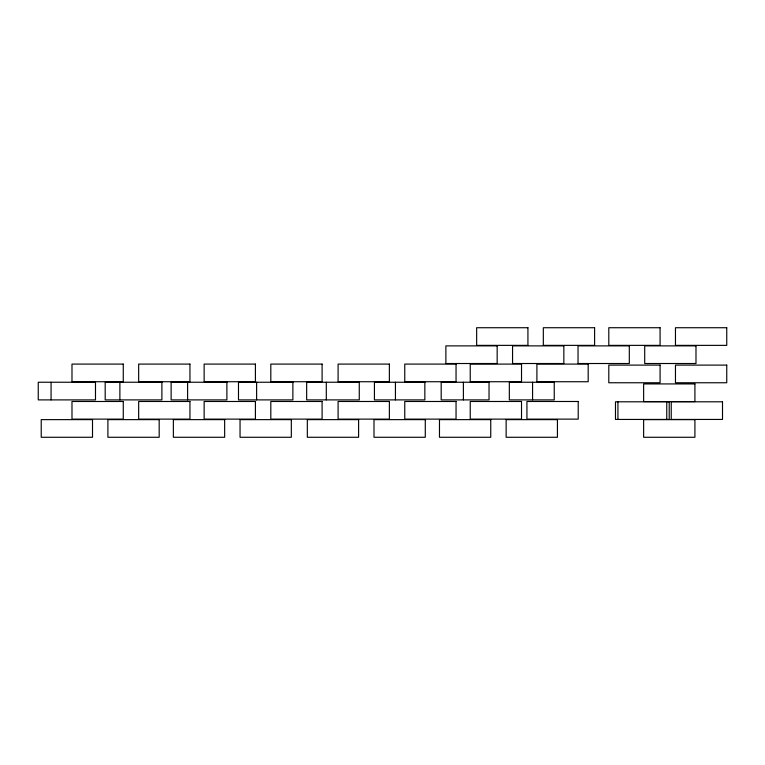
<?xml version="1.0" encoding="UTF-8"?>
<svg xmlns="http://www.w3.org/2000/svg" width="765" height="765" viewBox="0 0 765 765"><rect width="100%" height="100%" fill="white"/><g stroke="black" fill="none" stroke-linecap="round" stroke-linejoin="round"><path stroke-width="1.15" d="M666.755 401.797L666.755 419.44M617.929 401.797L617.929 419.44M532.564 382.242L532.564 399.894M463.389 382.242L463.389 399.894M395.438 382.242L395.438 399.894M326.301 382.242L326.301 399.894M256.619 382.242L256.619 399.894M187.607 382.242L187.607 399.894M119.885 382.242L119.885 399.894M51.073 382.242L51.073 399.894M527.927 327.726L476.652 327.726L476.652 345.369L527.927 345.369L527.927 327.726M594.606 327.726L543.322 327.726L543.322 345.369L594.606 345.369L594.606 327.726M660.08 327.726L608.797 327.726L608.797 345.369L660.08 345.369L660.08 327.726M726.75 327.726L675.466 327.726L675.466 345.369L726.75 345.369L726.75 327.726M497.164 345.876L445.88 345.876L445.88 363.518L497.164 363.518L497.164 345.876M563.843 345.876L512.56 345.876L512.56 363.518L563.843 363.518L563.843 345.876M629.308 345.876L578.034 345.876L578.034 363.518L629.308 363.518L629.308 345.876M695.987 345.876L644.704 345.876L644.704 363.518L695.987 363.518L695.987 345.876M123.27 364.092L71.987 364.092L71.987 381.735L123.27 381.735L123.27 364.092M189.95 364.092L138.666 364.092L138.666 381.735L189.95 381.735L189.95 364.092M255.414 364.092L204.14 364.092L204.14 381.735L255.414 381.735L255.414 364.092M322.094 364.092L270.81 364.092L270.81 381.735L322.094 381.735L322.094 364.092M389.375 364.092L338.092 364.092L338.092 381.735L389.375 381.735L389.375 364.092M456.045 364.092L404.762 364.092L404.762 381.735L456.045 381.735L456.045 364.092M521.52 364.092L470.236 364.092L470.236 381.735L521.52 381.735L521.52 364.092M588.189 364.092L536.906 364.092L536.906 381.735L588.189 381.735L588.189 364.092M660.08 365.106L608.797 365.106L608.797 382.758L660.08 382.758L660.08 365.106M726.75 365.106L675.466 365.106L675.466 382.758L726.75 382.758L726.75 365.106M95.482 382.242L38.25 382.242L38.25 399.894L95.482 399.894L95.482 382.242M161.893 382.242L105.188 382.242L105.188 399.894L161.893 399.894L161.893 382.242M226.889 382.242L171.131 382.242L171.131 399.894L226.889 399.894L226.889 382.242M292.88 382.242L238.489 382.242L238.489 399.894L292.88 399.894L292.88 382.242M359.263 382.242L306.66 382.242L306.66 399.894L359.263 399.894L359.263 382.242M424.843 382.242L374.429 382.242L374.429 399.894L424.843 399.894L424.843 382.242M489.036 382.242L441.185 382.242L441.185 399.894L489.036 399.894L489.036 382.242M554.243 382.242L509.327 382.242L509.327 399.894L554.243 399.894L554.243 382.242M694.916 383.925L643.633 383.925L643.633 401.568L694.916 401.568L694.916 383.925M123.27 401.482L71.987 401.482L71.987 419.124L123.27 419.124L123.27 401.482M189.95 401.482L138.666 401.482L138.666 419.124L189.95 419.124L189.95 401.482M255.414 401.482L204.14 401.482L204.14 419.124L255.414 419.124L255.414 401.482M322.094 401.482L270.81 401.482L270.81 419.124L322.094 419.124L322.094 401.482M389.375 401.482L338.092 401.482L338.092 419.124L389.375 419.124L389.375 401.482M456.045 401.482L404.762 401.482L404.762 419.124L456.045 419.124L456.045 401.482M521.52 401.482L470.236 401.482L470.236 419.124L521.52 419.124L521.52 401.482M578.216 401.482L526.932 401.482L526.932 419.124L578.216 419.124L578.216 401.482M669.212 401.797L615.481 401.797L615.481 419.44L669.212 419.44L669.212 401.797M722.504 401.797L671.23 401.797L671.23 419.44L722.504 419.44L722.504 401.797M92.508 419.631L41.224 419.631L41.224 437.274L92.508 437.274L92.508 419.631M159.177 419.631L107.903 419.631L107.903 437.274L159.177 437.274L159.177 419.631M224.652 419.631L173.368 419.631L173.368 437.274L224.652 437.274L224.652 419.631M291.322 419.631L240.047 419.631L240.047 437.274L291.322 437.274L291.322 419.631M358.603 419.631L307.329 419.631L307.329 437.274L358.603 437.274L358.603 419.631M425.283 419.631L373.999 419.631L373.999 437.274L425.283 437.274L425.283 419.631M490.748 419.631L439.473 419.631L439.473 437.274L490.748 437.274L490.748 419.631M557.427 419.631L506.143 419.631L506.143 437.274L557.427 437.274L557.427 419.631M694.916 419.631L643.633 419.631L643.633 437.274L694.916 437.274L694.916 419.631"/></g></svg>
